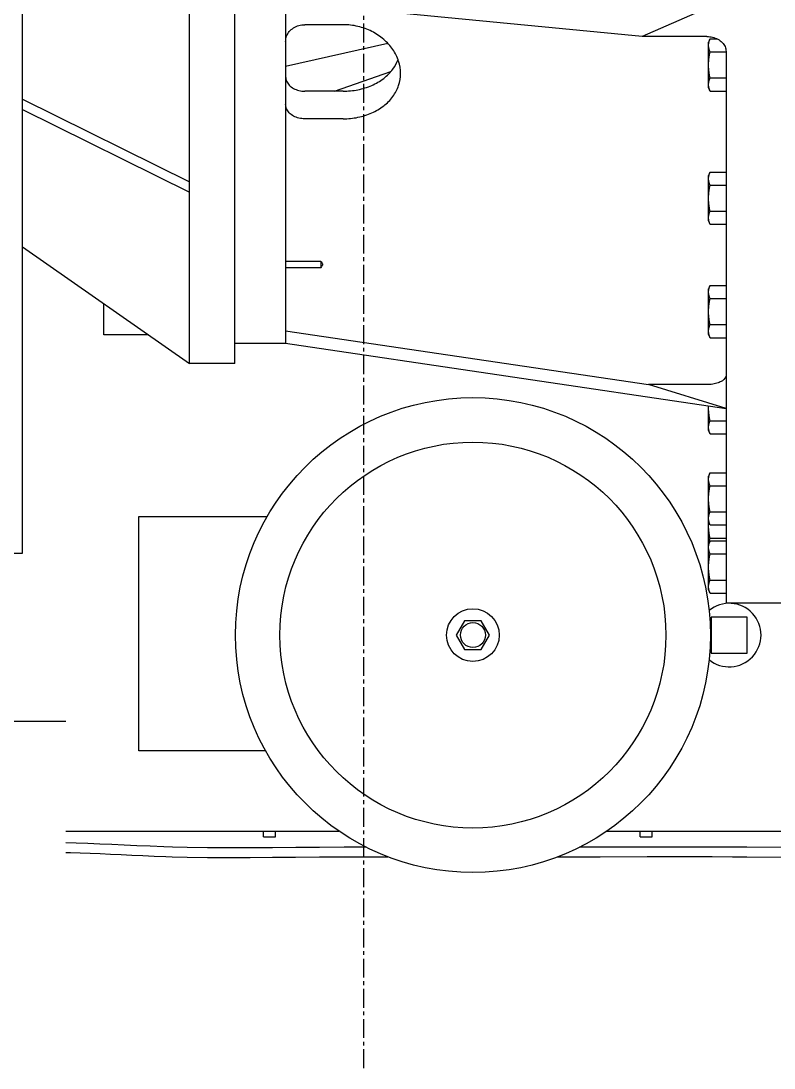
# Model space of a CAD drawing. Extents: x 0 to 160756, y 0 to 229247.
# Drawn here: x 64761 to 65260, y 96638 to 97332 of the extents above; entities that cross this region are included whole.
import ezdxf

# ---------------------------------------------------------------- set-up
doc = ezdxf.new("R2010")
doc.units = 0
doc.header["$LTSCALE"] = 10
doc.linetypes.add('XCM7Q30CDA-200K$0$xCUP-L40-M03-HVAC-EQ$0$xCUP-L40-M03-HVAC-EQ$0$XCUP-L40-HVAC-EQ$0$CENTER', pattern=[2, 1.25, -0.25, 0.25, -0.25])
doc.layers.add('XCM7Q30CDA-200K$0$xCUP-L40-M03-HVAC-EQ$0$xCUP-L40-M03-HVAC-EQ$0$XCUP-L40-HVAC-EQ$0$XCUP-L40-HVAC-機房EQ$0$U-CDA-EQ', color=3, linetype='Continuous', lineweight=25)

# ---------------------------------------------------------------- blocks, each defined once
blk = doc.blocks.new('XCM7Q30CDA-200K$0$xCUP-L40-M03-HVAC-EQ$0$xCUP-L40-M03-HVAC-EQ$0$XCUP-L40-HVAC-EQ$0$C700')
at = {"linetype": 'Continuous'}
for p, q in [((-637.04, 324.49), (-637.04, 378.52)), ((-525.54, 378.52), (-525.54, 353.13)), ((-525.54, 353.13), (525.54, 353.13)), ((-322.43, 353.13), (-399.87, 242.43)), ((-231.36, 353.13), (-286.12, 242.43)), ((-224.62, 353.13), (-279.39, 242.43)), ((-709.77, 324.49), (-709.77, 143.45)), ((-380.83, 299.36), (-360.05, 299.36)), ((-380.83, 269.65), (-380.83, 299.36)), ((-656.54, 276.17), (-501.17, 276.17)), ((-656.54, 192.02), (-656.54, 276.17)), ((-501.17, 276.17), (-501.17, 190.96)), ((-399.87, 212.47), (-399.87, 242.43)), ((-399.84, 242.43), (-286.1, 242.43)), ((-279.37, 242.43), (-4.76, 242.43)), ((-399.87, 212.47), (399.87, 212.47)), ((-386.25, 212.47), (-130.19, 212.47)), ((-386.25, 212.47), (-386.25, 178.76)), ((-713.55, 193.53), (-709.77, 193.53)), ((-713.55, 193.53), (-713.55, 185.58)), ((-713.55, 185.58), (-709.77, 185.58)), ((-386.25, 178.76), (-429.64, -113.21)), ((-378.03, 178.76), (-413.79, -61.83)), ((-130.19, 178.76), (-386.25, 178.76)), ((-336.41, 155.35), (-336.41, 178.76)), ((-332.11, 155.35), (-332.11, 178.76)), ((-187.56, 110.99), (-202.89, 178.76)), ((-183.04, -57.58), (-160.19, 178.76)), ((-237.56, 140.68), (-237.56, 166.07)), ((-219.24, 140.68), (-219.24, 166.07)), ((-175.16, 140.68), (-175.16, 166.07)), ((-332.11, 155.35), (-336.41, 155.35)), ((-332.78, 154.83), (-332.95, 154.72)), ((-219.24, 146.28), (-206.27, 109.07)), ((-726.75, 126.86), (-726.75, 110.99)), ((-720.4, 125.35), (-720.4, 126.86)), ((-579.83, 65.61), (-589.35, 60.11)), ((-570.31, 60.11), (-579.83, 65.61)), ((-589.35, 60.11), (-589.35, 49.12)), ((-570.31, 49.12), (-570.31, 60.11)), ((-589.35, 49.12), (-579.83, 43.62)), ((-579.83, 43.62), (-570.31, 49.12)), ((-720.4, -29.81), (-720.4, -16.13)), ((-709.77, -34.22), (-709.77, -465.15)), ((-713.55, -56.36), (-709.77, -56.36)), ((-713.55, -56.36), (-713.55, -64.31)), ((-429.64, -113.21), (-413.79, -61.83)), ((-413.79, -100.52), (-413.79, -61.83)), ((-158.41, -113.21), (-183.04, -57.58)), ((-183.04, -100.52), (-183.04, -57.58)), ((-713.55, -64.31), (-709.77, -64.31)), ((-567.93, -103.41), (-591.73, -103.41)), ((-591.73, -103.41), (-591.73, -127.21)), ((-567.93, -127.21), (-567.93, -103.41)), ((-552, -102.58), (-549.68, -101.61)), ((-552, -102.58), (-552, -113.21)), ((-549.68, -101.61), (-474.5, -101.61)), ((-543.34, -102.58), (-543.34, -113.21)), ((-526.03, -102.58), (-526.03, -113.21)), ((-517.37, -102.58), (-519.69, -101.61)), ((-517.37, -102.58), (-517.37, -113.21)), ((-515.67, -102.58), (-515.67, -113.21)), ((-506.81, -102.58), (-504.49, -101.61)), ((-506.81, -102.58), (-506.81, -113.21)), ((-498.15, -102.58), (-498.15, -113.21)), ((-480.84, -102.58), (-480.84, -113.21)), ((-472.18, -102.58), (-474.5, -101.61)), ((-472.18, -102.58), (-472.18, -113.21)), ((-446.38, -102.58), (-444.06, -101.61)), ((-446.38, -102.58), (-446.38, -113.21)), ((-444.06, -101.61), (-427.92, -101.61)), ((-437.72, -102.58), (-437.72, -113.21)), ((-382.66, -102.58), (-380.34, -101.61)), ((-382.66, -102.58), (-382.66, -113.21)), ((-380.34, -101.61), (-350.35, -101.61)), ((-374, -102.58), (-374, -113.21)), ((-356.69, -102.58), (-356.69, -113.21)), ((-348.03, -102.58), (-350.35, -101.61)), ((-348.03, -102.58), (-348.03, -113.21)), ((-307.5, -102.58), (-305.19, -101.61)), ((-307.5, -102.58), (-307.5, -113.21)), ((-305.19, -101.61), (-275.2, -101.61)), ((-298.85, -102.58), (-298.85, -113.21)), ((-281.54, -102.58), (-281.54, -113.21)), ((-272.88, -102.58), (-275.2, -101.61)), ((-272.88, -102.58), (-272.88, -113.21)), ((-219.15, -102.58), (-216.83, -101.61)), ((-219.15, -102.58), (-219.15, -113.21)), ((-216.83, -101.61), (-186.85, -101.61)), ((-210.5, -102.58), (-210.5, -113.21)), ((-193.18, -102.58), (-193.18, -113.21)), ((-184.53, -102.58), (-186.85, -101.61)), ((-184.53, -102.58), (-184.53, -107.19)), ((-192.89, -113.21), (-558.58, -113.21)), ((-558.58, -219.44), (-558.58, -113.21)), ((-591.73, -127.21), (-567.93, -127.21))]:
    blk.add_line(p, q, dxfattribs=at)
at = {"linetype": 'XCM7Q30CDA-200K$0$xCUP-L40-M03-HVAC-EQ$0$xCUP-L40-M03-HVAC-EQ$0$XCUP-L40-HVAC-EQ$0$CENTER'}
blk.add_line((-866.88, 126.86), (987.59, 126.86), dxfattribs=at)
at = {"linetype": 'Continuous'}
for points in [[(-723.96, 324.49), (-724.02, 321.42), (-724.21, 314.95), (-724.44, 308.37), (-724.72, 301.68), (-725.02, 294.83), (-725.35, 287.86), (-725.68, 280.77), (-726.01, 273.47), (-726.33, 265.95), (-726.61, 258.28), (-726.75, 253.89)], [(-720.4, 253.71), (-720.22, 259.55), (-719.87, 268.52), (-719.49, 277.3), (-719.09, 285.78), (-718.71, 293.97), (-718.35, 302.02), (-718.03, 309.91), (-717.78, 317.59), (-717.6, 324.49)], [(-726.75, 253.89), (-726.98, 244.12), (-727.18, 230.66), (-727.27, 216.73), (-727.26, 202.33), (-727.17, 187.46), (-727.04, 172.13), (-726.9, 156.33), (-726.78, 140.07), (-726.75, 126.86)], [(-720.4, 126.86), (-720.44, 140.03), (-720.55, 156.26), (-720.69, 172.04), (-720.82, 187.36), (-720.91, 202.21), (-720.92, 216.6), (-720.84, 230.51), (-720.64, 243.95), (-720.4, 253.71)], [(-335.88, 154.97), (-335.94, 155.01), (-335.99, 155.06), (-336.05, 155.1), (-336.1, 155.14), (-336.16, 155.18), (-336.22, 155.22), (-336.29, 155.26), (-336.35, 155.31), (-336.41, 155.35)], [(-726.75, -1.77), (-726.75, -13.56), (-726.74, -29.8)], [(-726.74, -29.8), (-726.73, -60.9), (-726.73, -75.75), (-726.73, -90.14), (-726.73, -104.07), (-726.74, -117.53), (-726.75, -127.02)], [(-720.4, -127.03), (-720.39, -117.54), (-720.38, -104.08), (-720.38, -90.15), (-720.38, -75.76), (-720.38, -60.9), (-720.4, -29.81)], [(-726.75, -127.02), (-726.97, -172.24), (-727.44, -219.35), (-728, -265.13), (-728.49, -309.57), (-728.81, -352.66), (-728.85, -394.4), (-728.53, -434.79), (-727.8, -473.81), (-726.75, -507.97)], [(-720.4, -507.74), (-721.46, -473.59), (-722.18, -434.59), (-722.5, -394.23), (-722.46, -352.52), (-722.14, -309.45), (-721.65, -265.04), (-721.09, -219.29), (-720.62, -172.21), (-720.4, -127.03)]]:
    blk.add_lwpolyline(points, dxfattribs=at)
for radius in [157.41, 127.94, 17.45, 8.25]:
    blk.add_circle((-579.83, 54.61), radius, dxfattribs=at)
blk.add_arc((-579.83, -115.31), 21.07, 140.48267, 39.51733, dxfattribs=at)
for points, knots in [([(-286.1, 242.47), (-284.98, 242.45), (-282.74, 242.42), (-280.49, 242.45), (-279.37, 242.47)], [0, 0, 0, 0, 3.3463, 6.732665, 6.732665, 6.732665, 6.732665]), ([(-237.56, 166.07), (-237.56, 167.38), (-237.25, 169.97), (-235.91, 173.53), (-233.77, 176.41), (-230.98, 178.31), (-228.83, 178.76), (-227.8, 178.76)], [0, 0, 0, 0, 3.942408, 7.752169, 11.273518, 14.547596, 17.653674, 17.653674, 17.653674, 17.653674]), ([(-209.55, 178.76), (-210.58, 178.76), (-212.72, 178.31), (-215.48, 176.4), (-217.61, 173.52), (-218.94, 169.97), (-219.24, 167.38), (-219.24, 166.07)], [0, 0, 0, 0, 3.090599, 6.350987, 9.863622, 13.669485, 17.610214, 17.610214, 17.610214, 17.610214]), ([(-186.2, 178.76), (-185.06, 178.76), (-182.7, 178.32), (-179.57, 176.44), (-177.1, 173.58), (-175.52, 170.01), (-175.16, 167.38), (-175.16, 166.07)], [0, 0, 0, 0, 3.442113, 7.023038, 10.737863, 14.61926, 18.570324, 18.570324, 18.570324, 18.570324]), ([(-333.71, 154.34), (-334.11, 154.21), (-334.97, 154.19), (-335.32, 154.87), (-335.41, 155.14)], [0, 0, 0, 0, 1.247475, 2.079965, 2.079965, 2.079965, 2.079965]), ([(-237.56, 140.68), (-237.56, 137.38), (-236.92, 130.85), (-234.06, 121.65), (-229.42, 113.65), (-223.18, 107.43), (-215.69, 103.48), (-210.21, 102.59), (-207.51, 102.59)], [0, 0, 0, 0, 9.888029, 19.522158, 28.704389, 37.363808, 45.606995, 53.694774, 53.694774, 53.694774, 53.694774]), ([(-219.24, 140.68), (-219.24, 137.4), (-218.61, 130.88), (-215.79, 121.69), (-211.18, 113.68), (-205.23, 107.7), (-200.55, 105.11), (-198.32, 104.26)], [0, 0, 0, 0, 9.841659, 19.485597, 28.65454, 37.291837, 44.462049, 44.462049, 44.462049, 44.462049]), ([(-207.51, 102.59), (-204.77, 102.59), (-199.11, 103.52), (-191.28, 107.44), (-184.49, 113.6), (-179.24, 121.56), (-175.92, 130.79), (-175.16, 137.38), (-175.16, 140.68)], [0, 0, 0, 0, 8.239363, 16.858144, 25.938619, 35.428096, 45.197746, 55.102292, 55.102292, 55.102292, 55.102292]), ([(-552, -102.58), (-551.88, -102.53), (-551.65, -102.44), (-551.31, -102.31), (-550.97, -102.19), (-550.64, -102.08), (-550.31, -101.99), (-549.98, -101.9), (-549.65, -101.83), (-549.32, -101.76), (-548.99, -101.71), (-548.66, -101.67), (-548.33, -101.64), (-548, -101.62), (-547.78, -101.61), (-547.67, -101.61)], [0, 0, 0, 0, 0.373871, 0.7385, 1.09539, 1.445899, 1.791187, 2.132285, 2.470092, 2.805371, 3.138764, 3.470805, 3.801927, 4.132484, 4.462773, 4.462773, 4.462773, 4.462773]), ([(-547.67, -101.61), (-547.56, -101.61), (-547.34, -101.62), (-547.01, -101.64), (-546.68, -101.67), (-546.35, -101.71), (-546.02, -101.76), (-545.69, -101.83), (-545.36, -101.9), (-545.03, -101.99), (-544.7, -102.08), (-544.36, -102.19), (-544.03, -102.31), (-543.68, -102.44), (-543.46, -102.53), (-543.34, -102.58)], [0, 0, 0, 0, 0.330296, 0.66086, 0.991988, 1.324035, 1.657432, 1.992713, 2.330519, 2.671611, 3.016891, 3.367389, 3.724274, 4.088898, 4.462773, 4.462773, 4.462773, 4.462773]), ([(-543.34, -102.58), (-543.11, -102.53), (-542.65, -102.44), (-541.97, -102.31), (-541.29, -102.19), (-540.62, -102.08), (-539.96, -101.99), (-539.3, -101.9), (-538.64, -101.83), (-537.98, -101.76), (-537.32, -101.71), (-536.66, -101.67), (-536.01, -101.64), (-535.35, -101.62), (-534.9, -101.61), (-534.68, -101.61)], [0, 0, 0, 0, 0.707744, 1.402415, 2.086664, 2.762875, 3.433051, 4.098922, 4.761941, 5.423249, 6.0837, 6.743873, 7.404091, 8.064468, 8.724964, 8.724964, 8.724964, 8.724964]), ([(-534.68, -101.61), (-534.46, -101.61), (-534.02, -101.62), (-533.36, -101.64), (-532.7, -101.67), (-532.05, -101.71), (-531.39, -101.76), (-530.73, -101.83), (-530.07, -101.9), (-529.41, -101.99), (-528.74, -102.08), (-528.08, -102.19), (-527.4, -102.31), (-526.72, -102.44), (-526.26, -102.53), (-526.03, -102.58)], [0, 0, 0, 0, 0.66051, 1.3209, 1.981131, 2.641315, 3.301773, 3.963084, 4.626102, 5.291963, 5.96212, 6.638309, 7.322549, 8.017213, 8.724964, 8.724964, 8.724964, 8.724964]), ([(-526.03, -102.58), (-525.91, -102.53), (-525.68, -102.44), (-525.34, -102.31), (-525.01, -102.19), (-524.67, -102.08), (-524.34, -101.99), (-524.01, -101.9), (-523.68, -101.83), (-523.35, -101.76), (-523.02, -101.71), (-522.69, -101.67), (-522.36, -101.64), (-522.03, -101.62), (-521.81, -101.61), (-521.7, -101.61)], [0, 0, 0, 0, 0.373871, 0.7385, 1.09539, 1.445899, 1.791187, 2.132285, 2.470092, 2.805371, 3.138764, 3.470805, 3.801927, 4.132484, 4.462773, 4.462773, 4.462773, 4.462773]), ([(-521.7, -101.61), (-521.59, -101.61), (-521.37, -101.62), (-521.04, -101.64), (-520.71, -101.67), (-520.38, -101.71), (-520.05, -101.76), (-519.72, -101.83), (-519.39, -101.9), (-519.06, -101.99), (-518.73, -102.08), (-518.39, -102.19), (-518.06, -102.31), (-517.72, -102.44), (-517.49, -102.53), (-517.37, -102.58)], [0, 0, 0, 0, 0.330296, 0.66086, 0.991988, 1.324035, 1.657432, 1.992713, 2.330519, 2.671611, 3.016891, 3.367389, 3.724274, 4.088898, 4.462773, 4.462773, 4.462773, 4.462773]), ([(-519.68, -101.62), (-519.67, -101.62), (-519.56, -101.62), (-519.33, -101.64), (-519, -101.67), (-518.68, -101.71), (-518.35, -101.76), (-518.02, -101.83), (-517.69, -101.9), (-517.36, -101.99), (-517.02, -102.08), (-516.69, -102.19), (-516.35, -102.31), (-516.01, -102.44), (-515.78, -102.53), (-515.67, -102.58)], [0, 0, 0, 0, 0.012367, 0.342931, 0.674059, 1.006106, 1.339503, 1.674783, 2.01259, 2.353682, 2.698962, 3.04946, 3.406345, 3.770969, 4.144844, 4.144844, 4.144844, 4.144844]), ([(-515.67, -102.58), (-515.44, -102.53), (-514.98, -102.44), (-514.29, -102.31), (-513.62, -102.19), (-512.95, -102.08), (-512.29, -101.99), (-511.63, -101.9), (-510.97, -101.83), (-510.31, -101.76), (-509.65, -101.71), (-508.99, -101.67), (-508.33, -101.64), (-507.67, -101.62), (-507.23, -101.61), (-507.01, -101.61)], [0, 0, 0, 0, 0.707744, 1.402415, 2.086664, 2.762875, 3.433051, 4.098922, 4.761941, 5.423249, 6.0837, 6.743873, 7.404091, 8.064468, 8.724964, 8.724964, 8.724964, 8.724964]), ([(-507.01, -101.61), (-506.79, -101.61), (-506.35, -101.62), (-505.69, -101.64), (-505.13, -101.66), (-504.79, -101.68), (-504.67, -101.69)], [0, 0, 0, 0, 0.66051, 1.3209, 1.981131, 2.344198, 2.344198, 2.344198, 2.344198]), ([(-506.81, -102.58), (-506.69, -102.53), (-506.46, -102.44), (-506.12, -102.31), (-505.78, -102.19), (-505.45, -102.08), (-505.12, -101.99), (-504.79, -101.9), (-504.46, -101.83), (-504.13, -101.76), (-503.8, -101.71), (-503.47, -101.67), (-503.14, -101.64), (-502.81, -101.62), (-502.59, -101.61), (-502.48, -101.61)], [0, 0, 0, 0, 0.373871, 0.7385, 1.09539, 1.445899, 1.791187, 2.132285, 2.470092, 2.805371, 3.138764, 3.470805, 3.801927, 4.132484, 4.462773, 4.462773, 4.462773, 4.462773]), ([(-502.48, -101.61), (-502.37, -101.61), (-502.15, -101.62), (-501.82, -101.64), (-501.49, -101.67), (-501.16, -101.71), (-500.83, -101.76), (-500.5, -101.83), (-500.17, -101.9), (-499.84, -101.99), (-499.51, -102.08), (-499.17, -102.19), (-498.83, -102.31), (-498.49, -102.44), (-498.26, -102.53), (-498.15, -102.58)], [0, 0, 0, 0, 0.330296, 0.66086, 0.991988, 1.324035, 1.657432, 1.992713, 2.330519, 2.671611, 3.016891, 3.367389, 3.724274, 4.088898, 4.462773, 4.462773, 4.462773, 4.462773]), ([(-498.15, -102.58), (-497.92, -102.53), (-497.46, -102.44), (-496.78, -102.31), (-496.1, -102.19), (-495.43, -102.08), (-494.77, -101.99), (-494.11, -101.9), (-493.45, -101.83), (-492.79, -101.76), (-492.13, -101.71), (-491.47, -101.67), (-490.81, -101.64), (-490.15, -101.62), (-489.71, -101.61), (-489.49, -101.61)], [0, 0, 0, 0, 0.707744, 1.402415, 2.086664, 2.762875, 3.433051, 4.098922, 4.761941, 5.423249, 6.0837, 6.743873, 7.404091, 8.064468, 8.724964, 8.724964, 8.724964, 8.724964]), ([(-489.49, -101.61), (-489.27, -101.61), (-488.83, -101.62), (-488.17, -101.64), (-487.51, -101.67), (-486.85, -101.71), (-486.19, -101.76), (-485.54, -101.83), (-484.88, -101.9), (-484.22, -101.99), (-483.55, -102.08), (-482.88, -102.19), (-482.21, -102.31), (-481.53, -102.44), (-481.07, -102.53), (-480.84, -102.58)], [0, 0, 0, 0, 0.66051, 1.3209, 1.981131, 2.641315, 3.301773, 3.963084, 4.626102, 5.291963, 5.96212, 6.638309, 7.322549, 8.017213, 8.724964, 8.724964, 8.724964, 8.724964]), ([(-480.84, -102.58), (-480.72, -102.53), (-480.49, -102.44), (-480.15, -102.31), (-479.81, -102.19), (-479.48, -102.08), (-479.15, -101.99), (-478.82, -101.9), (-478.49, -101.83), (-478.16, -101.76), (-477.83, -101.71), (-477.5, -101.67), (-477.17, -101.64), (-476.84, -101.62), (-476.62, -101.61), (-476.51, -101.61)], [0, 0, 0, 0, 0.373871, 0.7385, 1.09539, 1.445899, 1.791187, 2.132285, 2.470092, 2.805371, 3.138764, 3.470805, 3.801927, 4.132484, 4.462773, 4.462773, 4.462773, 4.462773]), ([(-476.51, -101.61), (-476.4, -101.61), (-476.18, -101.62), (-475.85, -101.64), (-475.52, -101.67), (-475.19, -101.71), (-474.86, -101.76), (-474.53, -101.83), (-474.2, -101.9), (-473.87, -101.99), (-473.54, -102.08), (-473.2, -102.19), (-472.87, -102.31), (-472.52, -102.44), (-472.3, -102.53), (-472.18, -102.58)], [0, 0, 0, 0, 0.330296, 0.66086, 0.991988, 1.324035, 1.657432, 1.992713, 2.330519, 2.671611, 3.016891, 3.367389, 3.724274, 4.088898, 4.462773, 4.462773, 4.462773, 4.462773]), ([(-446.38, -102.58), (-446.27, -102.53), (-446.04, -102.44), (-445.7, -102.31), (-445.36, -102.19), (-445.02, -102.08), (-444.69, -101.99), (-444.36, -101.9), (-444.03, -101.83), (-443.7, -101.76), (-443.37, -101.71), (-443.04, -101.67), (-442.71, -101.64), (-442.38, -101.62), (-442.16, -101.61), (-442.05, -101.61)], [0, 0, 0, 0, 0.373871, 0.7385, 1.09539, 1.445899, 1.791187, 2.132285, 2.470092, 2.805371, 3.138764, 3.470805, 3.801927, 4.132484, 4.462773, 4.462773, 4.462773, 4.462773]), ([(-442.05, -101.61), (-441.94, -101.61), (-441.72, -101.62), (-441.39, -101.64), (-441.06, -101.67), (-440.73, -101.71), (-440.4, -101.76), (-440.07, -101.83), (-439.74, -101.9), (-439.41, -101.99), (-439.08, -102.08), (-438.75, -102.19), (-438.41, -102.31), (-438.07, -102.44), (-437.84, -102.53), (-437.72, -102.58)], [0, 0, 0, 0, 0.330296, 0.66086, 0.991988, 1.324035, 1.657432, 1.992713, 2.330519, 2.671611, 3.016891, 3.367389, 3.724274, 4.088898, 4.462773, 4.462773, 4.462773, 4.462773]), ([(-437.72, -102.58), (-437.49, -102.53), (-437.03, -102.44), (-436.35, -102.31), (-435.68, -102.19), (-435.01, -102.08), (-434.34, -101.99), (-433.68, -101.9), (-433.02, -101.83), (-432.37, -101.76), (-431.71, -101.71), (-431.05, -101.67), (-430.39, -101.64), (-429.73, -101.62), (-429.29, -101.61), (-429.07, -101.61)], [0, 0, 0, 0, 0.707744, 1.402415, 2.086664, 2.762875, 3.433051, 4.098922, 4.761941, 5.423249, 6.0837, 6.743873, 7.404091, 8.064468, 8.724964, 8.724964, 8.724964, 8.724964]), ([(-429.07, -101.61), (-428.85, -101.61), (-428.46, -101.62), (-428.08, -101.63), (-427.92, -101.63)], [0, 0, 0, 0, 0.66051, 1.150264, 1.150264, 1.150264, 1.150264]), ([(-407.45, -113.21), (-408.94, -113.21), (-411.24, -111.2), (-412.74, -107.82), (-413.61, -104.32), (-413.79, -101.81), (-413.79, -100.52)], [0, 0, 0, 0, 4.4849, 7.625982, 11.289316, 15.168417, 15.168417, 15.168417, 15.168417]), ([(-382.66, -102.58), (-382.54, -102.53), (-382.31, -102.44), (-381.97, -102.31), (-381.63, -102.19), (-381.3, -102.08), (-380.97, -101.99), (-380.64, -101.9), (-380.31, -101.83), (-379.98, -101.76), (-379.65, -101.71), (-379.32, -101.67), (-378.99, -101.64), (-378.66, -101.62), (-378.44, -101.61), (-378.33, -101.61)], [0, 0, 0, 0, 0.373871, 0.7385, 1.09539, 1.445899, 1.791187, 2.132285, 2.470092, 2.805371, 3.138764, 3.470805, 3.801927, 4.132484, 4.462773, 4.462773, 4.462773, 4.462773]), ([(-378.33, -101.61), (-378.22, -101.61), (-378, -101.62), (-377.67, -101.64), (-377.34, -101.67), (-377.01, -101.71), (-376.68, -101.76), (-376.35, -101.83), (-376.02, -101.9), (-375.69, -101.99), (-375.36, -102.08), (-375.02, -102.19), (-374.68, -102.31), (-374.34, -102.44), (-374.11, -102.53), (-374, -102.58)], [0, 0, 0, 0, 0.330296, 0.66086, 0.991988, 1.324035, 1.657432, 1.992713, 2.330519, 2.671611, 3.016891, 3.367389, 3.724274, 4.088898, 4.462773, 4.462773, 4.462773, 4.462773]), ([(-374, -102.58), (-373.77, -102.53), (-373.31, -102.44), (-372.63, -102.31), (-371.95, -102.19), (-371.28, -102.08), (-370.62, -101.99), (-369.96, -101.9), (-369.3, -101.83), (-368.64, -101.76), (-367.98, -101.71), (-367.32, -101.67), (-366.66, -101.64), (-366, -101.62), (-365.56, -101.61), (-365.34, -101.61)], [0, 0, 0, 0, 0.707744, 1.402415, 2.086664, 2.762875, 3.433051, 4.098922, 4.761941, 5.423249, 6.0837, 6.743873, 7.404091, 8.064468, 8.724964, 8.724964, 8.724964, 8.724964]), ([(-365.34, -101.61), (-365.12, -101.61), (-364.68, -101.62), (-364.02, -101.64), (-363.36, -101.67), (-362.7, -101.71), (-362.04, -101.76), (-361.39, -101.83), (-360.73, -101.9), (-360.07, -101.99), (-359.4, -102.08), (-358.73, -102.19), (-358.06, -102.31), (-357.38, -102.44), (-356.92, -102.53), (-356.69, -102.58)], [0, 0, 0, 0, 0.66051, 1.3209, 1.981131, 2.641315, 3.301773, 3.963084, 4.626102, 5.291963, 5.96212, 6.638309, 7.322549, 8.017213, 8.724964, 8.724964, 8.724964, 8.724964]), ([(-356.69, -102.58), (-356.57, -102.53), (-356.34, -102.44), (-356, -102.31), (-355.66, -102.19), (-355.33, -102.08), (-355, -101.99), (-354.67, -101.9), (-354.34, -101.83), (-354.01, -101.76), (-353.68, -101.71), (-353.35, -101.67), (-353.02, -101.64), (-352.69, -101.62), (-352.47, -101.61), (-352.36, -101.61)], [0, 0, 0, 0, 0.373871, 0.7385, 1.09539, 1.445899, 1.791187, 2.132285, 2.470092, 2.805371, 3.138764, 3.470805, 3.801927, 4.132484, 4.462773, 4.462773, 4.462773, 4.462773]), ([(-352.36, -101.61), (-352.25, -101.61), (-352.03, -101.62), (-351.7, -101.64), (-351.37, -101.67), (-351.04, -101.71), (-350.71, -101.76), (-350.38, -101.83), (-350.05, -101.9), (-349.72, -101.99), (-349.39, -102.08), (-349.05, -102.19), (-348.72, -102.31), (-348.37, -102.44), (-348.14, -102.53), (-348.03, -102.58)], [0, 0, 0, 0, 0.330296, 0.66086, 0.991988, 1.324035, 1.657432, 1.992713, 2.330519, 2.671611, 3.016891, 3.367389, 3.724274, 4.088898, 4.462773, 4.462773, 4.462773, 4.462773]), ([(-307.5, -102.58), (-307.39, -102.53), (-307.16, -102.44), (-306.82, -102.31), (-306.48, -102.19), (-306.15, -102.08), (-305.82, -101.99), (-305.49, -101.9), (-305.16, -101.83), (-304.83, -101.76), (-304.5, -101.71), (-304.17, -101.67), (-303.84, -101.64), (-303.51, -101.62), (-303.29, -101.61), (-303.18, -101.61)], [0, 0, 0, 0, 0.373871, 0.7385, 1.09539, 1.445899, 1.791187, 2.132285, 2.470092, 2.805371, 3.138764, 3.470805, 3.801927, 4.132484, 4.462773, 4.462773, 4.462773, 4.462773]), ([(-303.18, -101.61), (-303.07, -101.61), (-302.85, -101.62), (-302.52, -101.64), (-302.19, -101.67), (-301.86, -101.71), (-301.53, -101.76), (-301.2, -101.83), (-300.87, -101.9), (-300.54, -101.99), (-300.21, -102.08), (-299.87, -102.19), (-299.53, -102.31), (-299.19, -102.44), (-298.96, -102.53), (-298.85, -102.58)], [0, 0, 0, 0, 0.330296, 0.66086, 0.991988, 1.324035, 1.657432, 1.992713, 2.330519, 2.671611, 3.016891, 3.367389, 3.724274, 4.088898, 4.462773, 4.462773, 4.462773, 4.462773]), ([(-298.85, -102.58), (-298.62, -102.53), (-298.16, -102.44), (-297.48, -102.31), (-296.8, -102.19), (-296.13, -102.08), (-295.47, -101.99), (-294.81, -101.9), (-294.15, -101.83), (-293.49, -101.76), (-292.83, -101.71), (-292.17, -101.67), (-291.51, -101.64), (-290.85, -101.62), (-290.41, -101.61), (-290.19, -101.61)], [0, 0, 0, 0, 0.707744, 1.402415, 2.086664, 2.762875, 3.433051, 4.098922, 4.761941, 5.423249, 6.0837, 6.743873, 7.404091, 8.064468, 8.724964, 8.724964, 8.724964, 8.724964]), ([(-290.19, -101.61), (-289.97, -101.61), (-289.53, -101.62), (-288.87, -101.64), (-288.21, -101.67), (-287.55, -101.71), (-286.89, -101.76), (-286.24, -101.83), (-285.58, -101.9), (-284.92, -101.99), (-284.25, -102.08), (-283.58, -102.19), (-282.91, -102.31), (-282.23, -102.44), (-281.77, -102.53), (-281.54, -102.58)], [0, 0, 0, 0, 0.66051, 1.3209, 1.981131, 2.641315, 3.301773, 3.963084, 4.626102, 5.291963, 5.96212, 6.638309, 7.322549, 8.017213, 8.724964, 8.724964, 8.724964, 8.724964]), ([(-281.54, -102.58), (-281.42, -102.53), (-281.19, -102.44), (-280.85, -102.31), (-280.51, -102.19), (-280.18, -102.08), (-279.85, -101.99), (-279.52, -101.9), (-279.19, -101.83), (-278.86, -101.76), (-278.53, -101.71), (-278.2, -101.67), (-277.87, -101.64), (-277.54, -101.62), (-277.32, -101.61), (-277.21, -101.61)], [0, 0, 0, 0, 0.373871, 0.7385, 1.09539, 1.445899, 1.791187, 2.132285, 2.470092, 2.805371, 3.138764, 3.470805, 3.801927, 4.132484, 4.462773, 4.462773, 4.462773, 4.462773]), ([(-277.21, -101.61), (-277.1, -101.61), (-276.88, -101.62), (-276.55, -101.64), (-276.22, -101.67), (-275.89, -101.71), (-275.56, -101.76), (-275.23, -101.83), (-274.9, -101.9), (-274.57, -101.99), (-274.24, -102.08), (-273.9, -102.19), (-273.56, -102.31), (-273.22, -102.44), (-272.99, -102.53), (-272.88, -102.58)], [0, 0, 0, 0, 0.330296, 0.66086, 0.991988, 1.324035, 1.657432, 1.992713, 2.330519, 2.671611, 3.016891, 3.367389, 3.724274, 4.088898, 4.462773, 4.462773, 4.462773, 4.462773]), ([(-219.15, -102.58), (-219.04, -102.53), (-218.81, -102.44), (-218.47, -102.31), (-218.13, -102.19), (-217.8, -102.08), (-217.46, -101.99), (-217.13, -101.9), (-216.8, -101.83), (-216.47, -101.76), (-216.14, -101.71), (-215.81, -101.67), (-215.48, -101.64), (-215.15, -101.62), (-214.93, -101.61), (-214.82, -101.61)], [0, 0, 0, 0, 0.373871, 0.7385, 1.09539, 1.445899, 1.791187, 2.132285, 2.470092, 2.805371, 3.138764, 3.470805, 3.801927, 4.132484, 4.462773, 4.462773, 4.462773, 4.462773]), ([(-214.82, -101.61), (-214.71, -101.61), (-214.49, -101.62), (-214.16, -101.64), (-213.83, -101.67), (-213.5, -101.71), (-213.17, -101.76), (-212.85, -101.83), (-212.52, -101.9), (-212.19, -101.99), (-211.85, -102.08), (-211.52, -102.19), (-211.18, -102.31), (-210.84, -102.44), (-210.61, -102.53), (-210.5, -102.58)], [0, 0, 0, 0, 0.330296, 0.66086, 0.991988, 1.324035, 1.657432, 1.992713, 2.330519, 2.671611, 3.016891, 3.367389, 3.724274, 4.088898, 4.462773, 4.462773, 4.462773, 4.462773]), ([(-210.5, -102.58), (-210.26, -102.53), (-209.81, -102.44), (-209.12, -102.31), (-208.45, -102.19), (-207.78, -102.08), (-207.12, -101.99), (-206.46, -101.9), (-205.8, -101.83), (-205.14, -101.76), (-204.48, -101.71), (-203.82, -101.67), (-203.16, -101.64), (-202.5, -101.62), (-202.06, -101.61), (-201.84, -101.61)], [0, 0, 0, 0, 0.707744, 1.402415, 2.086664, 2.762875, 3.433051, 4.098922, 4.761941, 5.423249, 6.0837, 6.743873, 7.404091, 8.064468, 8.724964, 8.724964, 8.724964, 8.724964]), ([(-201.84, -101.61), (-201.62, -101.61), (-201.18, -101.62), (-200.52, -101.64), (-199.86, -101.67), (-199.2, -101.71), (-198.54, -101.76), (-197.88, -101.83), (-197.22, -101.9), (-196.56, -101.99), (-195.9, -102.08), (-195.23, -102.19), (-194.56, -102.31), (-193.87, -102.44), (-193.41, -102.53), (-193.18, -102.58)], [0, 0, 0, 0, 0.66051, 1.3209, 1.981131, 2.641315, 3.301773, 3.963084, 4.626102, 5.291963, 5.96212, 6.638309, 7.322549, 8.017213, 8.724964, 8.724964, 8.724964, 8.724964]), ([(-193.18, -102.58), (-193.07, -102.53), (-192.84, -102.44), (-192.5, -102.31), (-192.16, -102.19), (-191.83, -102.08), (-191.49, -101.99), (-191.16, -101.9), (-190.83, -101.83), (-190.5, -101.76), (-190.18, -101.71), (-189.85, -101.67), (-189.52, -101.64), (-189.19, -101.62), (-188.97, -101.61), (-188.86, -101.61)], [0, 0, 0, 0, 0.373871, 0.7385, 1.09539, 1.445899, 1.791187, 2.132285, 2.470092, 2.805371, 3.138764, 3.470805, 3.801927, 4.132484, 4.462773, 4.462773, 4.462773, 4.462773]), ([(-183.04, -100.52), (-183.04, -101.77), (-183.33, -104.3), (-184.63, -107.81), (-186.77, -110.73), (-189.59, -112.72), (-191.81, -113.21), (-192.89, -113.21)], [0, 0, 0, 0, 3.772247, 7.545701, 11.108672, 14.473456, 17.703705, 17.703705, 17.703705, 17.703705]), ([(-188.86, -101.61), (-188.74, -101.61), (-188.52, -101.62), (-188.19, -101.64), (-187.86, -101.67), (-187.53, -101.71), (-187.21, -101.76), (-186.88, -101.83), (-186.55, -101.9), (-186.22, -101.99), (-185.88, -102.08), (-185.55, -102.19), (-185.21, -102.31), (-184.87, -102.44), (-184.64, -102.53), (-184.53, -102.58)], [0, 0, 0, 0, 0.330296, 0.66086, 0.991988, 1.324035, 1.657432, 1.992713, 2.330519, 2.671611, 3.016891, 3.367389, 3.724274, 4.088898, 4.462773, 4.462773, 4.462773, 4.462773])]:
    blk.add_open_spline(points, degree=3, knots=knots, dxfattribs=at)
for points, start_tangent, end_tangent in [([(-332.95, 154.72), (-333.71, 154.34)], (-0.847678, -0.530512), (-0.944484, -0.328559)), ([(-332.11, 155.35), (-332.78, 154.83)], (-0.754011, -0.656862), (-0.827897, -0.560881))]:
    blk.add_spline(points, degree=3, dxfattribs=dict(at, start_tangent=start_tangent, end_tangent=end_tangent))
blk = doc.blocks.new('XCM7Q30CDA-200K')
at = {"layer": 'XCM7Q30CDA-200K$0$xCUP-L40-M03-HVAC-EQ$0$xCUP-L40-M03-HVAC-EQ$0$XCUP-L40-HVAC-EQ$0$XCUP-L40-HVAC-機房EQ$0$U-CDA-EQ', "rotation": 90}
blk.add_blockref('XCM7Q30CDA-200K$0$xCUP-L40-M03-HVAC-EQ$0$xCUP-L40-M03-HVAC-EQ$0$XCUP-L40-HVAC-EQ$0$C700', (65114.82, 97504.84), dxfattribs=at)

msp = doc.modelspace()

# ---------------------------------------------------------------- block references
msp.add_blockref('XCM7Q30CDA-200K', (0, 0))

doc.saveas('drawing.dxf')
